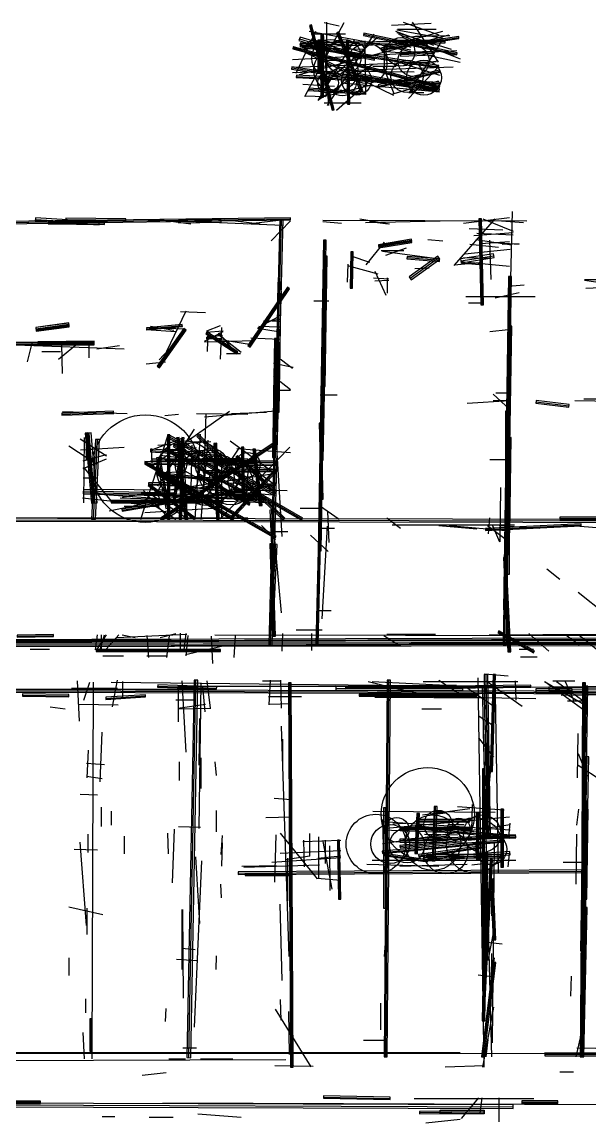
# Model space of a CAD drawing. Header units: metres. Extents: x 1 to 69.1, y -49.3 to -2.
# Drawn here: x 25.47 to 34.24, y -36.85 to -19.84 of the extents above; entities that cross this region are included whole.
import ezdxf

# ---------------------------------------------------------------- set-up
doc = ezdxf.new("R2010")
doc.units = ezdxf.units.M
for name, color, linetype in [('Circles', 1, 'Continuous'), ('Lines', 7, 'Continuous'), ('Rectangles', 5, 'Continuous'), ('Walls', 2, 'Continuous')]:
    doc.layers.add(name, color=color, linetype=linetype)

msp = doc.modelspace()

# ---------------------------------------------------------------- linework, layer by layer
at = {"layer": 'Circles'}
for centre, radius in [((29.98, -20.24), 0.12), ((30.24, -20.4), 0.29), ((30.32, -20.58), 0.34), ((30.44, -20.38), 0.27), ((30.8, -20.48), 0.31), ((30.64, -20.28), 0.12), ((31.32, -20.3), 0.22), ((31.52, -20.44), 0.24), ((30.42, -20.76), 0.22), ((30.64, -20.74), 0.23), ((31.42, -20.68), 0.25), ((31.68, -20.7), 0.27), ((30.2, -20.78), 0.16), ((27.38, -26.74), 0.83), ((28, -26.76), 0.45), ((28.2, -26.68), 0.36), ((27.8, -26.66), 0.22), ((28.32, -26.88), 0.43), ((28.4, -26.68), 0.25), ((28.52, -26.84), 0.31), ((28.96, -26.68), 0.19), ((28.7, -26.96), 0.34), ((28.92, -26.94), 0.26), ((27.76, -27.12), 0.18), ((31.74, -32.08), 0.72), ((30.94, -32.54), 0.46), ((31.26, -32.32), 0.19), ((31.82, -32.52), 0.43), ((31.9, -32.24), 0.22), ((32.46, -32.56), 0.43), ((32.22, -32.32), 0.18), ((32.58, -32.38), 0.29), ((31.16, -32.54), 0.3), ((31.42, -32.56), 0.27), ((32.02, -32.66), 0.34), ((32.72, -32.62), 0.24)]:
    msp.add_circle(centre, radius, dxfattribs=at)
at = {"layer": 'Lines'}
for p, q in [((29.84, -20.99), (30.45, -19.85)), ((29.93, -19.89), (30.28, -21.2)), ((30.14, -19.85), (30.37, -19.9)), ((30.18, -20.62), (30.18, -19.84)), ((31.18, -19.89), (31.79, -19.86)), ((31.36, -19.84), (31.91, -20.04)), ((31.5, -19.84), (31.9, -20.46)), ((29.71, -20.63), (30.01, -19.98)), ((29.76, -20.65), (32.07, -20.04)), ((29.91, -19.98), (31.48, -20.27)), ((29.94, -20.02), (30.47, -20.02)), ((30.11, -21), (30.11, -20.03)), ((30.21, -21.13), (30.13, -20.03)), ((30.19, -21.13), (30.91, -20.03)), ((30.35, -20), (30.72, -20.91)), ((30.75, -20.03), (32.19, -20.33)), ((31.02, -20.24), (31.97, -19.98)), ((31.24, -19.98), (31.83, -20.2)), ((31.26, -19.96), (31.97, -20.09)), ((31.26, -20), (32.1, -20.26)), ((31.27, -19.95), (31.87, -19.95)), ((31.29, -20.03), (32.24, -20.41)), ((31.34, -20.07), (32.08, -20.05)), ((31.55, -20.06), (31.9, -20.05)), ((29.66, -20.22), (31.21, -20.97)), ((29.66, -20.24), (31.92, -20.84)), ((29.76, -20.1), (30.52, -20.33)), ((29.77, -20.2), (32.01, -20.14)), ((29.77, -20.18), (30.92, -20.41)), ((29.8, -20.21), (31.91, -20.53)), ((29.89, -20.15), (32.01, -20.13)), ((30.05, -21.05), (30.61, -20.12)), ((30.06, -20.63), (30.06, -20.12)), ((30.08, -20.85), (30.96, -20.08)), ((30.14, -20.12), (30.7, -20.3)), ((30.5, -20.12), (30.52, -21.11)), ((30.77, -20.13), (30.78, -20.96)), ((31.02, -20.26), (32.22, -20.08)), ((31.03, -20.2), (32.24, -20.46)), ((31.07, -20.56), (31.07, -20.2)), ((31.14, -20.12), (32.01, -20.12)), ((31.18, -20.13), (31.48, -20.23)), ((31.46, -20.93), (31.97, -20.11)), ((31.48, -20.13), (32.15, -20.36)), ((29.65, -20.42), (32.19, -20.28)), ((29.66, -20.25), (30.78, -20.26)), ((29.89, -20.3), (30.59, -20.64)), ((31.03, -20.29), (31.44, -20.32)), ((31.32, -20.34), (31.83, -20.32)), ((29.64, -20.55), (31.88, -20.89)), ((29.65, -20.62), (32.13, -20.53)), ((29.67, -20.54), (31.87, -20.45)), ((30.05, -21.04), (30.89, -20.49)), ((30.15, -20.43), (30.37, -20.43)), ((30.89, -20.52), (31.25, -20.52)), ((31.22, -20.95), (31.05, -20.52)), ((31.17, -20.42), (31.92, -20.66)), ((31.38, -20.51), (31.9, -20.44)), ((31.44, -21.02), (31.9, -20.54)), ((29.71, -20.68), (31.92, -20.79)), ((30.08, -20.73), (30.42, -20.64)), ((30.6, -20.6), (31.53, -20.61)), ((30.6, -20.64), (31.92, -20.89)), ((30.9, -20.72), (31.63, -20.88)), ((30.98, -20.83), (31.92, -20.6)), ((31.2, -20.95), (31.91, -20.75)), ((29.81, -20.8), (30.3, -20.83)), ((29.9, -20.88), (30.78, -20.94)), ((30.09, -21), (30.83, -20.82)), ((30.33, -21.2), (30.8, -20.79)), ((30.41, -20.78), (31.92, -20.92)), ((30.43, -20.92), (30.67, -20.86)), ((29.84, -20.98), (30.16, -20.99)), ((30.14, -21.09), (30.71, -21.09)), ((31.45, -20.93), (31.68, -20.93)), ((32.98, -25.45), (33.05, -22.77)), ((25.18, -22.94), (29.62, -22.88)), ((25.68, -22.89), (26.67, -22.95)), ((25.88, -22.94), (26.75, -22.95)), ((26.15, -22.89), (27.08, -22.9)), ((27.42, -22.89), (29.5, -22.98)), ((27.58, -22.89), (28.08, -22.96)), ((27.89, -22.92), (28.55, -22.91)), ((28.13, -22.92), (28.35, -22.89)), ((28.6, -22.89), (29.15, -22.96)), ((28.96, -22.96), (29.52, -22.89)), ((29.31, -29.46), (29.48, -22.89)), ((29.32, -23.22), (29.62, -22.91)), ((30.12, -22.9), (33.27, -22.91)), ((30.12, -22.92), (30.41, -22.95)), ((30.69, -22.88), (31.15, -22.96)), ((30.78, -22.94), (31.93, -22.91)), ((30.84, -22.92), (31.13, -22.96)), ((32.15, -23.6), (32.78, -22.88)), ((32.29, -22.95), (33, -22.86)), ((32.58, -24.21), (32.55, -22.88)), ((32.59, -22.88), (33.06, -23.07)), ((32.88, -22.91), (33.22, -22.94)), ((32.38, -23.03), (32.9, -23.05)), ((32.45, -23.14), (33.06, -23.09)), ((32.5, -23.1), (33.06, -23.13)), ((30.07, -28.01), (30.15, -23.21)), ((30.79, -23.59), (31.07, -23.24)), ((30.98, -23.3), (31.49, -23.21)), ((30.98, -23.31), (31.49, -23.23)), ((31.74, -23.2), (31.97, -23.22)), ((32.39, -23.27), (32.83, -23.32)), ((32.48, -23.2), (33.04, -23.28)), ((32.56, -23.26), (33, -23.23)), ((32.72, -23.82), (32.7, -23.21)), ((32.7, -23.24), (33.15, -23.27)), ((32.89, -23.27), (33.15, -23.26)), ((30.13, -25.47), (30.16, -23.46)), ((30.55, -23.45), (30.84, -23.55)), ((30.56, -23.95), (30.57, -23.39)), ((31.02, -23.37), (31.37, -23.37)), ((31.04, -23.38), (31.92, -23.5)), ((31.09, -23.44), (31.41, -23.33)), ((32.25, -23.53), (32.76, -23.45)), ((32.31, -23.42), (33.01, -23.35)), ((30.5, -23.86), (30.51, -23.58)), ((30.5, -23.6), (30.97, -23.73)), ((31.42, -23.48), (31.92, -23.52)), ((31.47, -23.8), (31.91, -23.48)), ((31.54, -23.65), (31.76, -23.64)), ((32.15, -23.59), (32.59, -23.55)), ((32.25, -23.54), (33, -23.61)), ((32.25, -23.56), (32.59, -23.59)), ((32.29, -23.48), (32.73, -23.49)), ((30.9, -23.79), (31.14, -23.81)), ((30.92, -23.69), (31.09, -24.06)), ((31.12, -24.03), (31.12, -23.79)), ((32.93, -28.92), (33.01, -23.77)), ((28.98, -24.85), (29.59, -23.95)), ((29.42, -25.87), (29.45, -23.86)), ((30.92, -23.84), (31.14, -23.83)), ((32.98, -23.92), (33.23, -23.9)), ((34.16, -23.82), (34.43, -23.82)), ((34.16, -23.83), (34.44, -23.87)), ((34.18, -23.95), (35.33, -23.9)), ((29.47, -24.26), (29.48, -24)), ((29.98, -24.15), (30.21, -24.15)), ((30.11, -26.61), (30.16, -24.03)), ((32.33, -24.08), (33.4, -24.08)), ((32.78, -24.1), (33.15, -24.02)), ((27.59, -25.17), (28.01, -24.3)), ((27.92, -24.31), (28.31, -24.33)), ((32.37, -24.18), (32.59, -24.18)), ((29.12, -24.56), (29.44, -24.39)), ((29.2, -24.47), (29.45, -24.43)), ((29.21, -24.45), (29.45, -24.46)), ((25.69, -24.58), (26.2, -24.51)), ((25.69, -24.59), (26.2, -24.52)), ((27.39, -24.59), (27.85, -24.62)), ((27.4, -24.58), (27.95, -24.53)), ((27.44, -24.56), (27.99, -24.58)), ((27.46, -24.54), (27.82, -24.6)), ((27.58, -25.17), (27.99, -24.59)), ((28.29, -24.77), (28.58, -24.62)), ((28.32, -24.63), (28.58, -24.61)), ((28.32, -24.64), (28.8, -24.95)), ((28.33, -24.61), (28.54, -24.53)), ((28.34, -24.93), (28.35, -24.61)), ((28.51, -24.64), (28.78, -24.96)), ((28.54, -25.05), (28.56, -24.56)), ((29.11, -24.57), (29.43, -24.62)), ((29.13, -24.54), (29.45, -24.55)), ((29.43, -25), (29.43, -24.52)), ((32.7, -24.62), (32.98, -24.59)), ((32.93, -29.46), (33.01, -24.54)), ((25.13, -24.81), (26.59, -24.81)), ((25.38, -24.83), (27.05, -24.89)), ((25.56, -25.09), (25.63, -24.8)), ((25.72, -24.8), (26.59, -24.79)), ((26.04, -25.05), (26.36, -24.78)), ((26.1, -25.27), (26.09, -24.82)), ((26.51, -25.03), (26.51, -24.78)), ((27.59, -25.06), (27.89, -24.74)), ((28.29, -24.78), (29.07, -24.76)), ((28.32, -24.71), (29.02, -24.82)), ((28.32, -24.73), (28.56, -24.73)), ((28.33, -24.71), (28.57, -24.68)), ((28.51, -24.67), (28.86, -24.94)), ((29.01, -24.72), (29.45, -24.74)), ((29.36, -26.57), (29.39, -24.73)), ((25.78, -24.93), (26.07, -24.93)), ((26.63, -24.89), (26.98, -24.84)), ((28.63, -24.96), (28.85, -24.96)), ((29.4, -25), (29.65, -25.19)), ((27.39, -25.12), (27.69, -25.09)), ((29.36, -25.11), (29.66, -25.17)), ((29.36, -25.31), (29.62, -25.52)), ((29.39, -26.23), (29.39, -25.45)), ((29.4, -25.53), (29.62, -25.53)), ((30.08, -25.6), (30.34, -25.6)), ((32.75, -25.59), (33, -25.82)), ((32.75, -25.69), (33, -25.68)), ((32.79, -25.57), (32.99, -25.57)), ((34.15, -25.66), (34.42, -25.66)), ((27.48, -26.7), (28.68, -25.85)), ((28.29, -25.94), (29.45, -25.84)), ((32.35, -25.73), (33, -25.69)), ((32.97, -28.37), (32.97, -25.85)), ((33.41, -25.71), (33.92, -25.77)), ((34.01, -25.69), (34.64, -25.7)), ((26.09, -25.9), (26.89, -25.87)), ((26.1, -25.86), (27.1, -25.89)), ((27.68, -25.92), (27.89, -25.9)), ((28.17, -25.89), (28.96, -25.9)), ((28.27, -27.24), (28.32, -25.9)), ((28.71, -25.89), (29.25, -25.87)), ((26.47, -26.19), (26.57, -27.27)), ((26.6, -27.27), (26.51, -26.19)), ((27.57, -27.01), (28.14, -26.13)), ((30.11, -27.21), (30.08, -26.04)), ((26.37, -26.28), (26.78, -26.54)), ((26.43, -27.27), (26.44, -26.26)), ((26.58, -27.52), (26.64, -26.29)), ((27.31, -27.52), (27.73, -26.22)), ((27.48, -26.45), (27.95, -26.27)), ((27.57, -26.38), (28.39, -26.32)), ((27.62, -27.52), (29.4, -26.34)), ((27.73, -26.24), (29.37, -27.13)), ((27.74, -27.52), (27.74, -26.22)), ((27.82, -27.27), (27.96, -26.26)), ((28.01, -27.52), (27.88, -26.26)), ((27.88, -27.33), (29.4, -26.31)), ((27.91, -26.36), (28.65, -27.1)), ((27.92, -27.52), (27.96, -26.36)), ((28.15, -27.52), (28.23, -26.21)), ((28.19, -26.23), (29.52, -27.52)), ((28.24, -27.52), (28.35, -26.3)), ((28.5, -27.52), (28.46, -26.35)), ((28.69, -26.31), (29.39, -26.82)), ((29.49, -27.79), (29.4, -26.24)), ((32.99, -27.73), (33.01, -26.26)), ((26.2, -26.39), (26.63, -26.67)), ((26.38, -26.45), (27.05, -26.41)), ((26.42, -26.62), (26.78, -26.52)), ((26.47, -26.61), (26.47, -26.4)), ((27.46, -26.46), (28.55, -26.53)), ((27.47, -26.43), (27.48, -26.66)), ((27.61, -26.53), (29.38, -26.75)), ((27.69, -26.44), (29.1, -27.22)), ((27.82, -26.38), (29.8, -27.52)), ((27.95, -26.41), (28.17, -26.42)), ((28.08, -27.28), (28.1, -26.38)), ((28.28, -27.24), (28.84, -26.41)), ((28.53, -27.52), (29.61, -26.41)), ((28.76, -27.07), (29.09, -26.45)), ((28.79, -26.43), (29.62, -26.49)), ((28.89, -27.25), (28.88, -26.41)), ((29.16, -27.31), (29.06, -26.44)), ((26.42, -26.74), (26.78, -26.59)), ((27.37, -26.65), (29.4, -26.67)), ((27.38, -26.63), (29.09, -27.64)), ((27.39, -26.66), (29.39, -27.8)), ((27.46, -26.62), (29.4, -26.62)), ((27.47, -26.59), (28.96, -26.59)), ((27.58, -26.57), (27.72, -27.35)), ((27.59, -26.55), (28.8, -27.24)), ((27.69, -26.61), (28.82, -26.6)), ((28.03, -27.52), (27.98, -26.58)), ((28.51, -26.63), (29.1, -26.64)), ((28.56, -27.5), (28.56, -26.55)), ((28.79, -26.55), (29.39, -27.11)), ((28.79, -26.56), (29.37, -26.98)), ((30.03, -29.46), (30.1, -26.54)), ((30.08, -27.11), (30.08, -26.65)), ((32.7, -26.6), (33, -26.6)), ((26.42, -26.71), (26.87, -27.27)), ((27.02, -27.18), (29.4, -26.81)), ((27.56, -26.8), (28.01, -26.79)), ((27.56, -26.81), (28.74, -27.52)), ((27.56, -26.82), (28.57, -26.92)), ((28.19, -26.83), (28.99, -27.29)), ((28.27, -26.79), (29.4, -26.77)), ((28.69, -27.52), (29.4, -26.76)), ((28.92, -27.29), (28.97, -26.75)), ((26.42, -26.88), (26.63, -26.88)), ((27.02, -27.38), (29.39, -26.98)), ((27.43, -26.98), (27.98, -26.97)), ((27.43, -26.97), (29.4, -27.15)), ((27.43, -26.99), (28.14, -27.51)), ((28.65, -26.96), (29.4, -26.99)), ((32.86, -27.87), (32.87, -27.03)), ((26.41, -27.19), (27.3, -27.29)), ((26.42, -27.06), (29.57, -27.08)), ((26.42, -27.11), (27.83, -27.14)), ((26.61, -27.13), (27.88, -27.22)), ((26.82, -27.39), (28.44, -27.05)), ((26.99, -27.19), (29.4, -27.27)), ((27.32, -27.13), (29.24, -27.21)), ((27.35, -27.08), (27.75, -27.52)), ((27.37, -27.21), (27.85, -27.52)), ((27.41, -27.1), (28.04, -27.52)), ((28.61, -27.14), (29.16, -27.14)), ((26.85, -27.25), (28.58, -27.25)), ((27.05, -27.32), (27.59, -27.32)), ((27.37, -27.42), (28.59, -27.34)), ((28.79, -27.22), (29.22, -27.25)), ((29.37, -28.25), (29.33, -27.38)), ((29.77, -27.35), (30.11, -27.35)), ((30.07, -27.31), (30.37, -27.52)), ((7.73, -27.5), (47.36, -27.57)), ((25.34, -27.5), (28.96, -27.5)), ((30.19, -27.4), (30.21, -27.88)), ((31.11, -27.5), (31.32, -27.66)), ((32.68, -27.75), (32.7, -27.5)), ((33.78, -27.51), (45.2, -27.51)), ((29.17, -27.62), (29.39, -27.84)), ((29.32, -27.71), (29.58, -27.71)), ((30.05, -27.66), (30.3, -27.66)), ((30.11, -29.06), (30.19, -27.63)), ((31.19, -27.61), (33.08, -27.61)), ((31.91, -27.62), (32.5, -27.67)), ((32.07, -27.62), (33, -27.7)), ((32.63, -27.68), (34.11, -27.61)), ((32.66, -27.62), (32.93, -27.82)), ((32.74, -27.62), (32.85, -27.87)), ((32.84, -27.62), (33.46, -27.66)), ((33.83, -27.61), (34.48, -27.66)), ((29.93, -27.77), (30.2, -28.02)), ((29.37, -29.33), (29.32, -27.9)), ((29.33, -29.23), (29.39, -27.91)), ((29.48, -28.97), (29.4, -28.07)), ((33, -29.57), (32.93, -28.11)), ((33.58, -28.29), (33.78, -28.45)), ((34.06, -28.65), (34.49, -28.99)), ((30.03, -28.93), (30.25, -28.93)), ((29.71, -29.23), (30.11, -29.23)), ((20.68, -29.41), (48.08, -29.34)), ((20.68, -29.42), (34.87, -29.44)), ((25.4, -29.33), (25.96, -29.32)), ((26.61, -29.54), (26.64, -29.31)), ((26.63, -29.54), (26.78, -29.31)), ((26.67, -29.57), (26.75, -29.31)), ((26.7, -29.57), (26.7, -29.31)), ((26.74, -29.57), (26.97, -29.31)), ((26.94, -29.35), (28.02, -29.3)), ((27.02, -29.31), (27.22, -29.35)), ((27.4, -29.32), (27.43, -29.66)), ((27.61, -29.35), (27.85, -29.29)), ((27.71, -29.66), (27.75, -29.32)), ((27.92, -29.54), (27.92, -29.28)), ((27.98, -29.54), (28.01, -29.29)), ((28.01, -29.63), (28.04, -29.32)), ((28.42, -29.75), (28.4, -29.33)), ((28.45, -29.31), (34.34, -29.32)), ((28.75, -29.66), (28.77, -29.32)), ((29.49, -29.56), (29.5, -29.29)), ((29.95, -29.55), (29.95, -29.29)), ((31.06, -29.32), (31.29, -29.46)), ((31.11, -29.3), (31.86, -29.3)), ((32.69, -29.31), (34.34, -29.3)), ((32.83, -29.26), (33.38, -29.57)), ((33.3, -29.29), (33.61, -29.56)), ((33.87, -29.31), (34.08, -29.46)), ((34.07, -29.31), (34.93, -30)), ((20.52, -29.47), (35.14, -29.45)), ((25.6, -29.53), (25.9, -29.53)), ((26.62, -29.55), (28.54, -29.55)), ((28, -29.61), (28.64, -29.46)), ((33.15, -29.53), (33.37, -29.53)), ((26.72, -29.63), (27.04, -29.63)), ((27.4, -29.63), (27.72, -29.63)), ((33.17, -29.65), (33.43, -29.65)), ((32.62, -29.91), (32.98, -29.94)), ((32.68, -32.43), (32.64, -29.92)), ((32.72, -31.42), (32.77, -29.92)), ((32.83, -32.98), (32.78, -29.92)), ((26.36, -30.64), (26.33, -30.02)), ((26.43, -30.32), (26.52, -30.04)), ((26.56, -35.86), (26.58, -30.04)), ((26.85, -30.04), (34.95, -30.13)), ((26.87, -30.42), (26.95, -30.01)), ((27.03, -30.28), (27.03, -30.03)), ((27.57, -30.1), (28.48, -30.13)), ((27.88, -30.1), (31.08, -30.1)), ((27.89, -30.65), (27.89, -30.1)), ((28.01, -31.12), (27.95, -30.02)), ((28.05, -35.84), (28.16, -30.01)), ((28.21, -32.3), (28.24, -30.05)), ((28.26, -30.1), (28.3, -30.5)), ((28.33, -30.02), (28.38, -30.44)), ((29.19, -30.02), (29.47, -30.02)), ((29.29, -30.39), (29.31, -30.01)), ((29.48, -30.44), (29.47, -30.01)), ((29.64, -35.99), (29.61, -30.05)), ((30.47, -30.12), (32.18, -30.1)), ((30.82, -30.03), (31.73, -30.25)), ((30.88, -30.03), (32.75, -30.12)), ((31.09, -35.83), (31.14, -30.01)), ((31.62, -30.12), (33.33, -30.1)), ((31.67, -30.03), (33.13, -30.03)), ((31.91, -30.01), (32.29, -30.26)), ((32.31, -30.1), (32.76, -30.41)), ((32.61, -35.99), (32.52, -29.97)), ((32.67, -32.43), (32.61, -30.1)), ((32.64, -30.02), (33.2, -30.41)), ((33.09, -30.02), (33.1, -30.32)), ((33.54, -30.03), (34.2, -30.41)), ((33.55, -30.03), (34.17, -30.48)), ((33.67, -30.02), (34.01, -30.02)), ((33.73, -30.03), (34.13, -30.32)), ((33.86, -30.03), (34, -30.34)), ((34.11, -35.83), (34.16, -30.05)), ((34.12, -34.19), (34.19, -30.1)), ((34.13, -35.35), (34.15, -30.05)), ((18.25, -30.15), (28.4, -30.15)), ((19.01, -30.16), (35.43, -30.2)), ((25.48, -30.24), (26.2, -30.25)), ((26.24, -30.13), (26.95, -30.13)), ((26.77, -30.29), (27.38, -30.25)), ((29.28, -30.26), (29.79, -30.26)), ((30.32, -30.13), (32.28, -30.14)), ((30.68, -30.24), (32.5, -30.24)), ((30.92, -30.27), (32.74, -30.28)), ((30.96, -30.19), (31.52, -30.19)), ((31.84, -30.26), (33.41, -30.29)), ((32.33, -30.23), (32.92, -30.19)), ((33.41, -30.17), (33.97, -30.17)), ((33.61, -30.15), (34.72, -30.14)), ((33.8, -30.24), (41.11, -30.14)), ((25.91, -30.42), (26.14, -30.45)), ((26.35, -30.38), (26.96, -30.39)), ((27.85, -30.31), (28.13, -30.31)), ((27.88, -30.44), (28.31, -30.38)), ((27.88, -30.45), (28.39, -30.44)), ((29.29, -30.38), (29.63, -30.37)), ((33.9, -30.33), (34.13, -30.33)), ((28.21, -31.32), (28.22, -30.6)), ((31.65, -30.45), (31.95, -30.45)), ((32.53, -30.56), (32.75, -30.71)), ((29.6, -34.28), (29.48, -30.72)), ((26.68, -31.58), (26.71, -30.81)), ((29.5, -31.27), (29.5, -30.92)), ((32.76, -31.2), (32.53, -30.9)), ((32.73, -35.83), (32.6, -30.81)), ((34.05, -31.52), (34.06, -30.83)), ((26.48, -31.52), (26.5, -31.09)), ((32.66, -31.94), (32.75, -30.97)), ((26.47, -31.29), (26.75, -31.31)), ((27.9, -31.27), (27.9, -31.56)), ((28.24, -31.68), (28.24, -31.21)), ((28.45, -31.27), (28.47, -31.48)), ((34.06, -31.14), (34.2, -31.49)), ((34.13, -34.53), (34.2, -31.19)), ((32.6, -33.95), (32.6, -31.38)), ((34.06, -31.32), (34.43, -31.56)), ((26.47, -31.49), (26.71, -31.53)), ((26.37, -31.77), (26.64, -31.78)), ((26.7, -32.27), (26.7, -31.97)), ((29.37, -31.83), (29.63, -31.85)), ((31.83, -32.8), (31.86, -31.96)), ((32.2, -31.96), (32.92, -32.01)), ((32.42, -32.33), (32.43, -31.93)), ((34.2, -32.53), (34.2, -31.87)), ((26.85, -32.03), (26.85, -32.25)), ((28.47, -32.02), (28.47, -32.35)), ((29.24, -32.13), (29.63, -32.12)), ((30.89, -32.03), (32.78, -32.05)), ((31.04, -32.3), (33, -32.12)), ((31.08, -31.98), (31.08, -33.53)), ((31.56, -32.69), (31.59, -32.07)), ((31.66, -32.09), (32.39, -31.99)), ((31.78, -32.09), (32.01, -32.06)), ((32.51, -32.78), (32.51, -32.06)), ((32.6, -34.52), (32.59, -32.11)), ((32.89, -32.9), (32.89, -32)), ((34.04, -32.25), (34.07, -32)), ((34.17, -33.39), (34.19, -32)), ((27.8, -33.14), (27.83, -32.31)), ((27.89, -32.27), (28.23, -32.28)), ((31.04, -32.16), (31.06, -32.98)), ((31.04, -32.19), (33.01, -32.32)), ((31.04, -32.53), (33.01, -32.24)), ((31.2, -32.23), (31.4, -32.22)), ((31.31, -32.3), (32.42, -32.3)), ((31.55, -32.28), (33, -32.43)), ((31.6, -32.18), (32.39, -32.18)), ((32.07, -32.24), (32.3, -32.24)), ((32.99, -32.43), (33.01, -32.22)), ((26.49, -32.39), (26.49, -32.67)), ((27.05, -32.42), (27.05, -32.69)), ((27.72, -32.37), (27.73, -32.69)), ((28.55, -32.7), (28.57, -32.41)), ((29.38, -33.13), (29.4, -32.4)), ((29.46, -32.37), (30.03, -33.08)), ((29.81, -32.5), (30.4, -32.48)), ((29.82, -32.48), (29.83, -32.89)), ((29.92, -32.73), (29.92, -32.38)), ((30.06, -33.08), (30.06, -32.43)), ((30.16, -32.84), (30.16, -32.48)), ((30.38, -33.39), (30.36, -32.48)), ((31.04, -32.32), (33.1, -32.4)), ((31.31, -32.48), (33.1, -32.43)), ((31.57, -32.45), (32.02, -32.42)), ((31.69, -32.39), (32.2, -32.4)), ((32.36, -32.46), (32.9, -32.41)), ((34.03, -33.16), (34.04, -32.39)), ((26.28, -32.62), (26.64, -32.63)), ((26.47, -33.8), (26.37, -32.51)), ((28.56, -32.88), (28.57, -32.52)), ((29.46, -32.68), (30.4, -32.64)), ((30.12, -32.5), (30.26, -33.24)), ((30.22, -32.57), (30.23, -33.26)), ((31.04, -32.67), (32.92, -32.49)), ((31.31, -32.58), (32.17, -32.49)), ((31.31, -32.51), (32.63, -32.52)), ((31.6, -32.72), (32.62, -32.58)), ((32.74, -35.61), (32.77, -32.52)), ((28.14, -35.37), (28.25, -32.8)), ((28.22, -33.77), (28.16, -32.74)), ((29.33, -32.82), (30.4, -32.75)), ((29.54, -32.78), (29.92, -32.72)), ((29.58, -33.42), (29.58, -32.76)), ((30.04, -32.76), (30.4, -32.72)), ((30.88, -32.79), (33.1, -32.79)), ((31.06, -32.7), (31.74, -32.8)), ((31.67, -32.78), (33.01, -32.68)), ((31.72, -32.73), (32.87, -32.73)), ((32.6, -35.27), (32.65, -32.67)), ((32.61, -34.95), (32.72, -32.78)), ((32.98, -32.89), (33, -32.69)), ((33.83, -32.82), (34.19, -32.82)), ((28.81, -32.99), (34.2, -32.96)), ((28.87, -32.88), (29.4, -32.87)), ((28.9, -32.9), (30.07, -32.86)), ((30.8, -32.85), (31.91, -32.88)), ((31.31, -32.88), (32.35, -32.85)), ((32.42, -32.86), (32.68, -32.83)), ((28.54, -33.16), (28.55, -33.37)), ((28.92, -33.01), (29.63, -33.01)), ((30.03, -33.07), (30.4, -33.1)), ((32.73, -33.08), (32.77, -34.02)), ((29.49, -34.65), (29.46, -33.47)), ((32.73, -33.65), (32.73, -33.37)), ((26.2, -33.51), (26.72, -33.63)), ((26.48, -33.94), (26.48, -33.53)), ((27.95, -34.48), (27.95, -33.55)), ((27.97, -34.92), (27.96, -33.55)), ((34.13, -35.83), (34.18, -33.52)), ((31.07, -34.28), (31.11, -33.81)), ((32.67, -34.34), (32.76, -33.89)), ((27.94, -34.15), (28.15, -34.17)), ((32.61, -34.05), (32.89, -34.08)), ((26.2, -34.3), (26.2, -34.57)), ((27.86, -34.32), (28.17, -34.34)), ((28.47, -34.48), (28.48, -34.27)), ((32.72, -35.05), (32.73, -34.23)), ((32.73, -34.58), (32.77, -34.3)), ((32.59, -35.83), (32.77, -34.37)), ((32.52, -34.56), (32.77, -34.59)), ((33.95, -34.89), (33.96, -34.58)), ((26.46, -35.15), (26.46, -34.93)), ((29.46, -34.94), (29.47, -35.26)), ((31.01, -35), (31.01, -35.41)), ((27.69, -35.28), (27.7, -35.08)), ((29.94, -35.98), (29.39, -35.09)), ((29.59, -35.13), (29.6, -35.79)), ((32.59, -35.99), (32.76, -35.06)), ((26.54, -35.74), (26.54, -35.24)), ((34.03, -35.83), (34.15, -35.31)), ((26.44, -35.86), (26.42, -35.45)), ((27.96, -35.69), (28.17, -35.69)), ((30.75, -35.57), (31.11, -35.57)), ((32.64, -35.83), (32.67, -35.56)), ((34.04, -35.69), (38.29, -35.76)), ((8.55, -35.78), (36.75, -35.77)), ((22.05, -35.76), (32.24, -35.76)), ((23.25, -35.89), (29.55, -35.87)), ((27.74, -35.86), (28, -35.86)), ((28.23, -35.86), (28.73, -35.86)), ((33.55, -35.79), (48.12, -35.83)), ((29.38, -35.96), (29.97, -35.97)), ((32.01, -35.98), (32.61, -35.96)), ((33.78, -36.06), (33.99, -36.06)), ((27.33, -36.11), (27.7, -36.07)), ((7.84, -36.53), (25.76, -36.53)), ((21.71, -36.56), (33.06, -36.6)), ((27.65, -36.54), (48.12, -36.61)), ((30.13, -36.45), (31.16, -36.47)), ((31.53, -36.47), (33.38, -36.47)), ((32.26, -36.78), (32.53, -36.46)), ((32.55, -36.7), (32.58, -36.46)), ((32.84, -36.83), (32.84, -36.46)), ((33.19, -36.53), (33.75, -36.53)), ((28.19, -36.71), (28.86, -36.76)), ((31.61, -36.69), (32.61, -36.68)), ((32.01, -36.65), (32.39, -36.66)), ((26.71, -36.75), (26.91, -36.75)), ((27.44, -36.76), (27.81, -36.76)), ((31.71, -36.85), (32.24, -36.79))]:
    msp.add_line(p, q, dxfattribs=at)
at = {"layer": 'Rectangles'}
msp.add_lwpolyline([(31.93, -36.71), (31.93, -36.65), (32.61, -36.65), (32.61, -36.71)], close=True, dxfattribs=at)
at = {"layer": 'Walls'}
for points in [[(29.914, -19.894), (30.264, -21.204), (30.296, -21.196), (29.946, -19.886)], [(29.751, -20.128), (30.511, -20.358), (30.529, -20.302), (29.769, -20.072)], [(30.129, -21), (30.129, -20.03), (30.091, -20.03), (30.091, -21)], [(30.332, -20.007), (30.702, -20.917), (30.738, -20.903), (30.368, -19.993)], [(30.747, -20.046), (32.187, -20.346), (32.193, -20.314), (30.753, -20.014)], [(31.022, -20.275), (32.222, -20.095), (32.218, -20.065), (31.018, -20.245)], [(29.656, -20.255), (31.916, -20.855), (31.924, -20.825), (29.664, -20.225)], [(29.766, -20.199), (30.916, -20.429), (30.924, -20.391), (29.774, -20.161)], [(29.771, -20.222), (32.011, -20.162), (32.009, -20.118), (29.769, -20.178)], [(29.797, -20.23), (31.907, -20.55), (31.913, -20.51), (29.803, -20.19)], [(30.079, -20.63), (30.079, -20.12), (30.041, -20.12), (30.041, -20.63)], [(30.483, -20.12), (30.503, -21.11), (30.537, -21.11), (30.517, -20.12)], [(31.321, -20.367), (31.831, -20.347), (31.829, -20.293), (31.319, -20.313)], [(29.637, -20.567), (31.877, -20.907), (31.883, -20.873), (29.643, -20.533)], [(29.709, -20.698), (31.919, -20.808), (31.921, -20.772), (29.711, -20.662)], [(30.597, -20.656), (31.917, -20.906), (31.923, -20.874), (30.603, -20.624)], [(30.984, -20.847), (31.924, -20.617), (31.916, -20.583), (30.976, -20.813)], [(29.899, -20.896), (30.779, -20.956), (30.781, -20.924), (29.901, -20.864)], [(25.18, -22.956), (29.62, -22.896), (29.62, -22.864), (25.18, -22.924)], [(25.678, -22.915), (26.668, -22.975), (26.672, -22.925), (25.682, -22.865)], [(25.88, -22.956), (26.75, -22.966), (26.75, -22.934), (25.88, -22.924)], [(26.15, -22.909), (27.08, -22.919), (27.08, -22.881), (26.15, -22.871)], [(27.89, -22.941), (28.55, -22.931), (28.55, -22.889), (27.89, -22.899)], [(29.335, -29.461), (29.505, -22.891), (29.455, -22.889), (29.285, -29.459)], [(32.599, -24.21), (32.569, -22.88), (32.531, -22.88), (32.561, -24.21)], [(30.092, -28.01), (30.172, -23.21), (30.128, -23.21), (30.048, -28.01)], [(30.983, -23.315), (31.493, -23.225), (31.487, -23.195), (30.977, -23.285)], [(30.983, -23.327), (31.493, -23.247), (31.487, -23.213), (30.977, -23.293)], [(30.156, -25.47), (30.186, -23.46), (30.134, -23.46), (30.104, -25.47)], [(30.577, -23.95), (30.587, -23.39), (30.553, -23.39), (30.543, -23.95)], [(31.419, -23.499), (31.919, -23.539), (31.921, -23.501), (31.421, -23.461)], [(31.486, -23.822), (31.926, -23.502), (31.894, -23.458), (31.454, -23.778)], [(32.254, -23.559), (32.764, -23.479), (32.756, -23.421), (32.246, -23.501)], [(32.951, -28.92), (33.031, -23.77), (32.989, -23.77), (32.909, -28.92)], [(28.996, -24.861), (29.606, -23.961), (29.574, -23.939), (28.964, -24.839)], [(29.444, -25.87), (29.474, -23.86), (29.426, -23.86), (29.396, -25.87)], [(30.127, -26.61), (30.177, -24.03), (30.143, -24.03), (30.093, -26.61)], [(25.694, -24.618), (26.204, -24.548), (26.196, -24.492), (25.686, -24.562)], [(25.693, -24.602), (26.203, -24.532), (26.197, -24.488), (25.687, -24.558)], [(27.401, -24.596), (27.951, -24.546), (27.949, -24.514), (27.399, -24.564)], [(27.598, -25.183), (28.008, -24.603), (27.972, -24.577), (27.562, -25.157)], [(28.311, -24.655), (28.791, -24.965), (28.809, -24.935), (28.329, -24.625)], [(32.956, -29.46), (33.036, -24.54), (32.984, -24.54), (32.904, -29.46)], [(25.13, -24.829), (26.59, -24.829), (26.59, -24.791), (25.13, -24.791)], [(25.72, -24.82), (26.59, -24.81), (26.59, -24.77), (25.72, -24.78)], [(29.379, -26.57), (29.409, -24.73), (29.371, -24.73), (29.341, -26.57)], [(29.42, -26.23), (29.42, -25.45), (29.36, -25.45), (29.36, -26.23)], [(26.091, -25.916), (26.891, -25.886), (26.889, -25.854), (26.089, -25.884)], [(33, -28.37), (33, -25.85), (32.94, -25.85), (32.94, -28.37)], [(33.407, -25.731), (33.917, -25.791), (33.923, -25.749), (33.413, -25.689)], [(26.45, -26.192), (26.55, -27.272), (26.59, -27.268), (26.49, -26.188)], [(26.633, -27.267), (26.543, -26.187), (26.477, -26.193), (26.567, -27.273)], [(30.126, -27.21), (30.096, -26.04), (30.064, -26.04), (30.094, -27.21)], [(26.61, -27.521), (26.67, -26.291), (26.61, -26.289), (26.55, -27.519)], [(27.629, -27.533), (29.409, -26.353), (29.391, -26.327), (27.611, -27.507)], [(27.719, -26.26), (29.359, -27.15), (29.381, -27.11), (27.741, -26.22)], [(27.759, -27.52), (27.759, -26.22), (27.721, -26.22), (27.721, -27.52)], [(27.839, -27.273), (27.979, -26.263), (27.941, -26.257), (27.801, -27.267)], [(27.811, -26.396), (29.791, -27.536), (29.809, -27.504), (27.829, -26.364)], [(28.031, -27.518), (27.901, -26.258), (27.859, -26.262), (27.989, -27.522)], [(27.938, -27.521), (27.978, -26.361), (27.942, -26.359), (27.902, -27.519)], [(28.175, -26.245), (29.505, -27.535), (29.535, -27.505), (28.205, -26.215)], [(28.521, -27.519), (28.481, -26.349), (28.439, -26.351), (28.479, -27.521)], [(33.008, -27.73), (33.028, -26.26), (32.992, -26.26), (32.972, -27.73)], [(27.459, -26.483), (28.549, -26.553), (28.551, -26.507), (27.461, -26.437)], [(27.681, -26.455), (29.091, -27.235), (29.109, -27.205), (27.699, -26.425)], [(28.908, -27.25), (28.898, -26.41), (28.862, -26.41), (28.872, -27.25)], [(29.181, -27.308), (29.081, -26.438), (29.039, -26.442), (29.139, -27.312)], [(27.37, -26.67), (29.4, -26.69), (29.4, -26.65), (27.37, -26.63)], [(27.382, -26.674), (29.382, -27.814), (29.398, -27.786), (27.398, -26.646)], [(27.553, -26.575), (27.693, -27.355), (27.747, -27.345), (27.607, -26.565)], [(27.69, -26.626), (28.82, -26.616), (28.82, -26.584), (27.69, -26.594)], [(28.51, -26.649), (29.1, -26.659), (29.1, -26.621), (28.51, -26.611)], [(28.777, -26.564), (29.377, -27.124), (29.403, -27.096), (28.803, -26.536)], [(30.047, -29.46), (30.117, -26.54), (30.083, -26.54), (30.013, -29.46)], [(27.552, -26.824), (28.732, -27.534), (28.748, -27.506), (27.568, -26.796)], [(27.559, -26.835), (28.569, -26.935), (28.571, -26.905), (27.561, -26.805)], [(28.181, -26.846), (28.981, -27.306), (28.999, -27.274), (28.199, -26.814)], [(28.27, -26.807), (29.4, -26.787), (29.4, -26.753), (28.27, -26.773)], [(28.704, -27.533), (29.414, -26.773), (29.386, -26.747), (28.676, -27.507)], [(27.023, -27.395), (29.393, -26.995), (29.387, -26.965), (27.017, -27.365)], [(27.421, -27.002), (28.131, -27.522), (28.149, -27.498), (27.439, -26.978)], [(27.43, -26.998), (27.98, -26.988), (27.98, -26.952), (27.43, -26.962)], [(26.42, -27.131), (27.83, -27.161), (27.83, -27.119), (26.42, -27.089)], [(27.319, -27.147), (29.239, -27.227), (29.241, -27.193), (27.321, -27.113)], [(28.61, -27.159), (29.16, -27.159), (29.16, -27.121), (28.61, -27.121)], [(26.85, -27.267), (28.58, -27.267), (28.58, -27.233), (26.85, -27.233)], [(29.397, -28.249), (29.357, -27.379), (29.303, -27.381), (29.343, -28.251)], [(7.73, -27.522), (47.36, -27.592), (47.36, -27.548), (7.73, -27.478)], [(33.78, -27.528), (45.2, -27.528), (45.2, -27.492), (33.78, -27.492)], [(32.631, -27.695), (34.111, -27.625), (34.109, -27.595), (32.629, -27.665)], [(29.39, -29.329), (29.34, -27.899), (29.3, -27.901), (29.35, -29.331)], [(29.355, -29.231), (29.415, -27.911), (29.365, -27.909), (29.305, -29.229)], [(33.023, -29.569), (32.953, -28.109), (32.907, -28.111), (32.977, -29.571)], [(32.822, -29.275), (33.372, -29.585), (33.388, -29.555), (32.838, -29.245)], [(20.68, -29.426), (48.08, -29.356), (48.08, -29.324), (20.68, -29.394)], [(20.68, -29.456), (34.87, -29.476), (34.87, -29.404), (20.68, -29.384)], [(25.4, -29.346), (25.96, -29.336), (25.96, -29.304), (25.4, -29.314)], [(20.52, -29.492), (35.14, -29.472), (35.14, -29.428), (20.52, -29.448)], [(26.62, -29.566), (28.54, -29.566), (28.54, -29.534), (26.62, -29.534)], [(32.708, -32.43), (32.668, -29.92), (32.612, -29.92), (32.652, -32.43)], [(32.738, -31.421), (32.788, -29.921), (32.752, -29.919), (32.702, -31.419)], [(27.569, -30.117), (28.479, -30.147), (28.481, -30.113), (27.571, -30.083)], [(28.079, -35.841), (28.189, -30.011), (28.131, -30.009), (28.021, -35.839)], [(29.662, -35.99), (29.632, -30.05), (29.588, -30.05), (29.618, -35.99)], [(30.32, -30.158), (32.28, -30.168), (32.28, -30.112), (30.32, -30.102)], [(30.47, -30.136), (32.18, -30.116), (32.18, -30.084), (30.47, -30.104)], [(31.115, -35.83), (31.165, -30.01), (31.115, -30.01), (31.065, -35.83)], [(31.62, -30.136), (33.33, -30.116), (33.33, -30.084), (31.62, -30.104)], [(32.701, -32.429), (32.641, -30.099), (32.579, -30.101), (32.639, -32.431)], [(33.61, -30.185), (34.72, -30.175), (34.72, -30.105), (33.61, -30.115)], [(34.128, -35.83), (34.178, -30.05), (34.142, -30.05), (34.092, -35.83)], [(34.144, -34.19), (34.214, -30.1), (34.166, -30.1), (34.096, -34.19)], [(34.153, -35.35), (34.173, -30.05), (34.127, -30.05), (34.107, -35.35)], [(19.01, -30.178), (35.43, -30.218), (35.43, -30.182), (19.01, -30.142)], [(25.48, -30.258), (26.2, -30.268), (26.2, -30.232), (25.48, -30.222)], [(26.771, -30.307), (27.381, -30.267), (27.379, -30.233), (26.769, -30.273)], [(30.68, -30.255), (32.5, -30.255), (32.5, -30.225), (30.68, -30.225)], [(33.41, -30.199), (33.97, -30.199), (33.97, -30.141), (33.41, -30.141)], [(34.159, -34.531), (34.229, -31.191), (34.171, -31.189), (34.101, -34.529)], [(32.617, -33.95), (32.617, -31.38), (32.583, -31.38), (32.583, -33.95)], [(31.853, -32.801), (31.883, -31.961), (31.837, -31.959), (31.807, -32.799)], [(31.055, -31.98), (31.055, -33.53), (31.105, -33.53), (31.105, -31.98)], [(31.581, -32.691), (31.611, -32.071), (31.569, -32.069), (31.539, -32.689)], [(32.527, -32.78), (32.527, -32.06), (32.493, -32.06), (32.493, -32.78)], [(32.91, -32.9), (32.91, -32), (32.87, -32), (32.87, -32.9)], [(34.197, -33.39), (34.217, -32), (34.163, -32), (34.143, -33.39)], [(31.31, -32.317), (32.42, -32.317), (32.42, -32.283), (31.31, -32.283)], [(31.548, -32.301), (32.998, -32.451), (33.002, -32.409), (31.552, -32.259)], [(31.6, -32.198), (32.39, -32.198), (32.39, -32.162), (31.6, -32.162)], [(30.396, -33.39), (30.376, -32.48), (30.344, -32.48), (30.364, -33.39)], [(31.042, -32.687), (32.922, -32.507), (32.918, -32.473), (31.038, -32.653)], [(31.312, -32.599), (32.172, -32.509), (32.168, -32.471), (31.308, -32.561)], [(31.31, -32.495), (33.1, -32.445), (33.1, -32.415), (31.31, -32.465)], [(32.362, -32.479), (32.902, -32.429), (32.898, -32.391), (32.358, -32.441)], [(31.602, -32.736), (32.622, -32.596), (32.618, -32.564), (31.598, -32.704)], [(31.672, -32.805), (33.012, -32.705), (33.008, -32.655), (31.668, -32.755)], [(31.058, -32.715), (31.738, -32.815), (31.742, -32.785), (31.062, -32.685)], [(31.72, -32.756), (32.87, -32.756), (32.87, -32.704), (31.72, -32.704)], [(32.619, -35.27), (32.669, -32.67), (32.631, -32.67), (32.581, -35.27)], [(32.628, -34.951), (32.738, -32.781), (32.702, -32.779), (32.592, -34.949)], [(28.81, -33.01), (34.2, -32.98), (34.2, -32.94), (28.81, -32.97)], [(28.92, -33.027), (29.63, -33.027), (29.63, -32.993), (28.92, -32.993)], [(32.711, -33.081), (32.751, -34.021), (32.789, -34.019), (32.749, -33.079)], [(34.151, -35.83), (34.201, -33.52), (34.159, -33.52), (34.109, -35.83)], [(32.61, -35.832), (32.79, -34.372), (32.75, -34.368), (32.57, -35.828)], [(26.556, -35.74), (26.556, -35.24), (26.524, -35.24), (26.524, -35.74)], [(33.55, -35.813), (48.12, -35.853), (48.12, -35.807), (33.55, -35.767)], [(7.84, -36.548), (25.76, -36.548), (25.76, -36.512), (7.84, -36.512)], [(21.71, -36.588), (33.06, -36.628), (33.06, -36.572), (21.71, -36.532)], [(30.13, -36.468), (31.16, -36.488), (31.16, -36.452), (30.13, -36.432)], [(33.19, -36.55), (33.75, -36.55), (33.75, -36.51), (33.19, -36.51)], [(31.61, -36.707), (32.61, -36.697), (32.61, -36.663), (31.61, -36.673)]]:
    msp.add_lwpolyline(points, close=True, dxfattribs=at)

doc.saveas('drawing.dxf')
